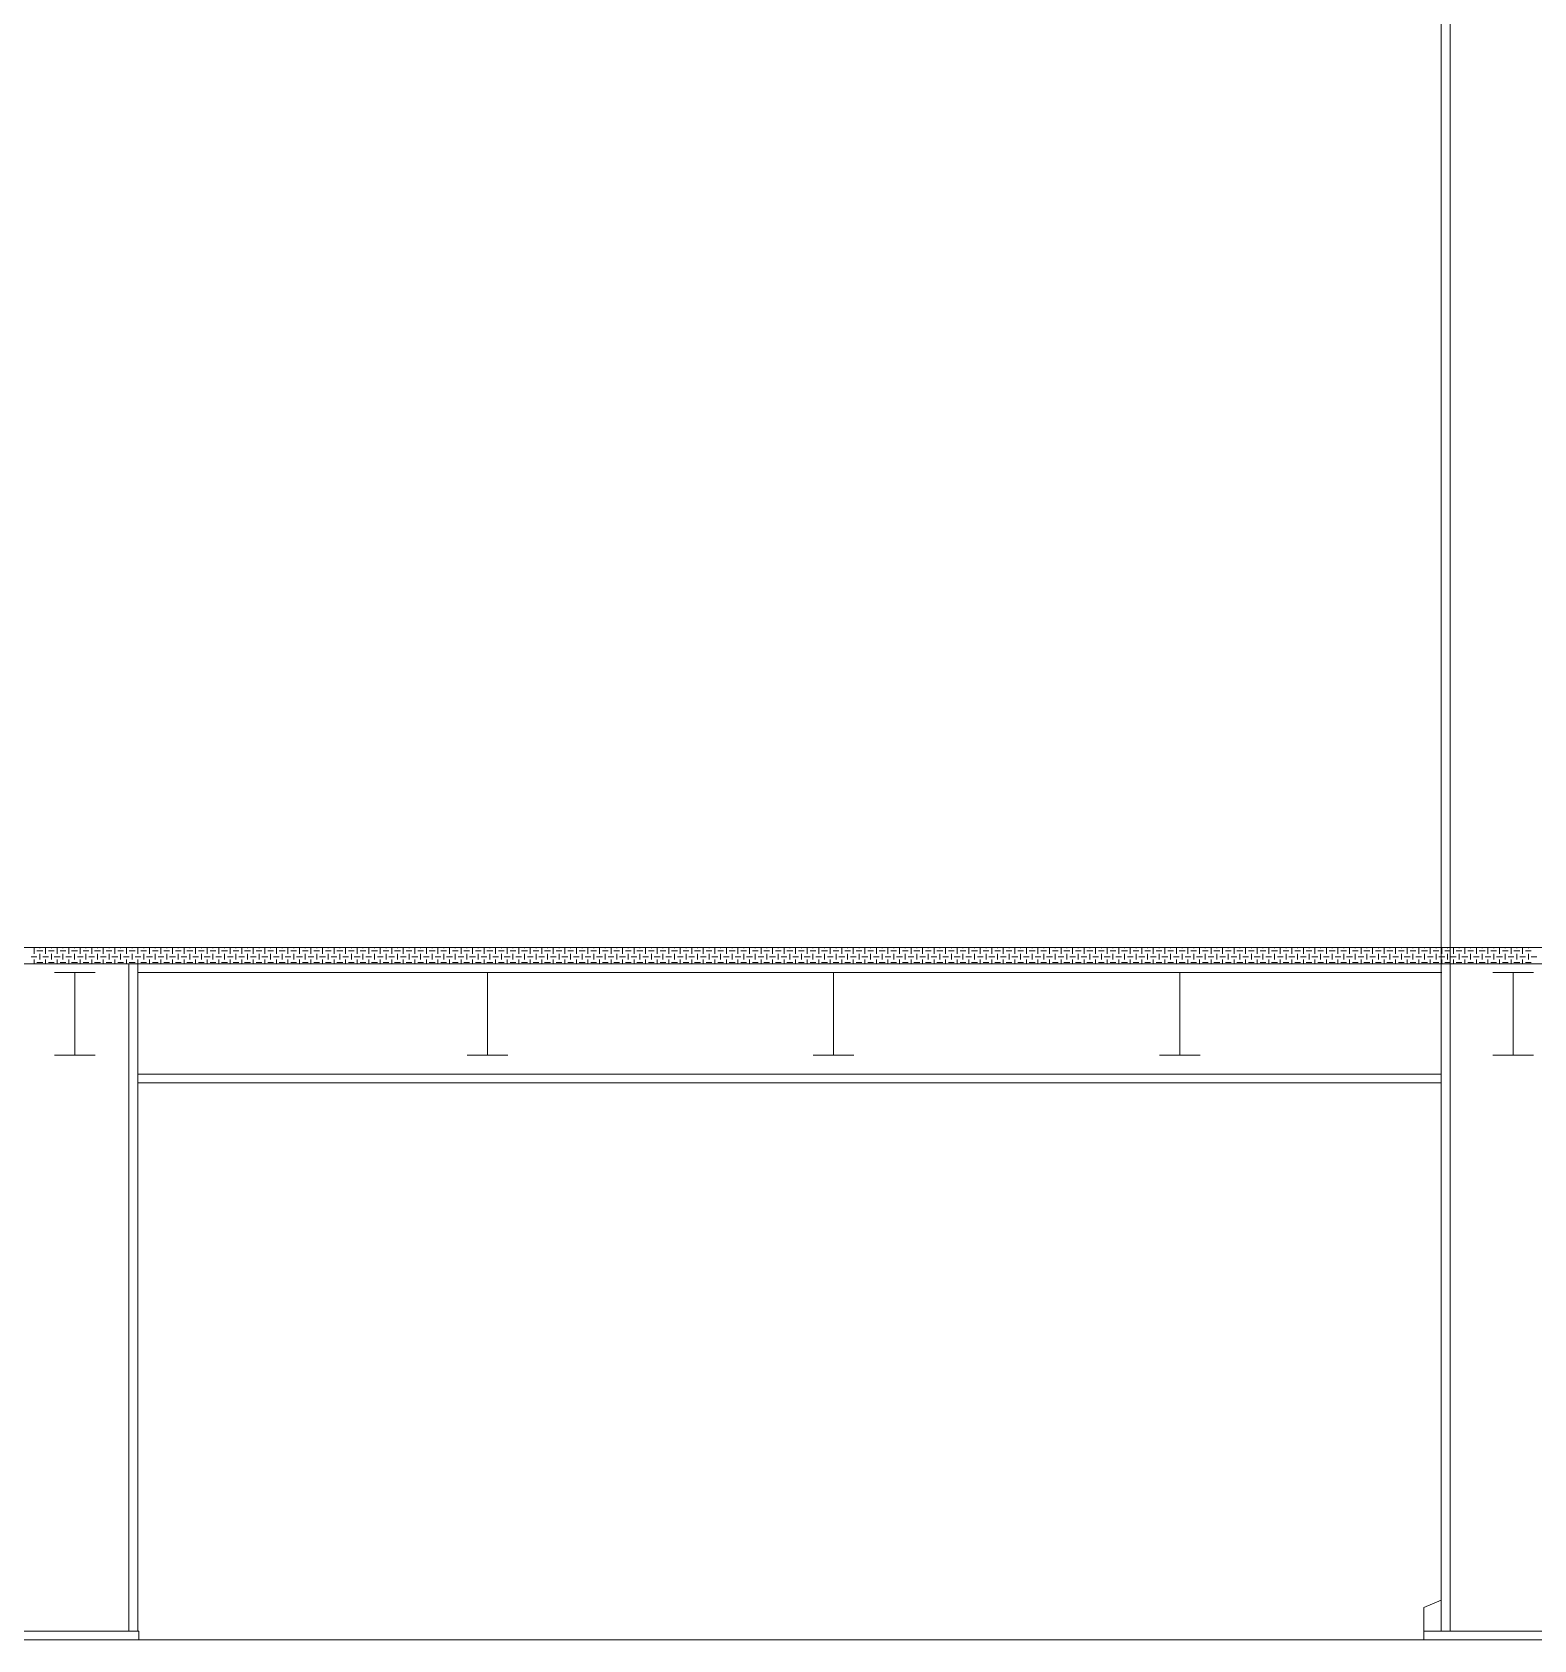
# Model space of a CAD drawing. Header units: millimetres. Extents: x 656141 to 1304589, y -54663 to 110742.
# Drawn here: x 973738 to 980245, y 79349 to 86317 of the extents above; entities that cross this region are included whole.
import ezdxf

# ---------------------------------------------------------------- set-up
doc = ezdxf.new("R2010")
doc.units = ezdxf.units.MM
doc.header["$LTSCALE"] = 0.35
doc.header["$MEASUREMENT"] = 0
doc.linetypes.add('CONTIN', pattern=[0, 0, 0])
doc.layers.get('0').update_dxf_attribs({"linetype": 'CONTIN'})

msp = doc.modelspace()

# ---------------------------------------------------------------- linework, layer by layer
at = {"lineweight": 0}
for p, q in [((979844.2, 79387.3), (979844.3, 89466.2)), ((979882.3, 79387.3), (979882.4, 89466.2)), ((974157.2, 79387.3), (974157.2, 82278.9)), ((974195.3, 79387.3), (974195.3, 82278.9)), ((979846.3, 82240.8), (974195.3, 82240.8)), ((979844.2, 81801), (974195.3, 81801)), ((979844.2, 81762.9), (974195.3, 81762.9)), ((979844.2, 79521.1), (979768, 79488.9)), ((979768, 79387.3), (979768, 79488.9)), ((979768, 79349.2), (979768, 79387.3)), ((979768, 79387.3), (980579.5, 79387.3)), ((979844.2, 79387.3), (980503.3, 79387.3)), ((980579.5, 79349.2), (979768, 79349.2))]:
    msp.add_line(p, q, dxfattribs=at)
at = {"color": 251, "linetype": 'Continuous', "lineweight": 0}
for p, q in [((961120.2, 82349.2), (999227.3, 82349.2)), ((999227.3, 82349.2), (961120.2, 82349.2)), ((973733.8, 82309.8), (973758.8, 82309.8)), ((973746.3, 82322.3), (973746.3, 82347.3)), ((973746.3, 82278.9), (973746.3, 82297.3)), ((973758.8, 82334.8), (973783.8, 82334.8)), ((973758.8, 82284.8), (973783.8, 82284.8)), ((973771.3, 82347.3), (973771.3, 82349.2)), ((973771.3, 82297.3), (973771.3, 82322.3)), ((973783.8, 82309.8), (973808.8, 82309.8)), ((973796.3, 82322.3), (973796.3, 82347.3)), ((973796.3, 82278.9), (973796.3, 82297.3)), ((973808.8, 82334.8), (973833.8, 82334.8)), ((973808.8, 82284.8), (973833.8, 82284.8)), ((973821.3, 82347.3), (973821.3, 82349.2)), ((973821.3, 82297.3), (973821.3, 82322.3)), ((973833.8, 82309.8), (973858.8, 82309.8)), ((973846.3, 82322.3), (973846.3, 82347.3)), ((973846.3, 82278.9), (973846.3, 82297.3)), ((973858.8, 82334.8), (973883.8, 82334.8)), ((973858.8, 82284.8), (973883.8, 82284.8)), ((973871.3, 82347.3), (973871.3, 82349.2)), ((973871.3, 82297.3), (973871.3, 82322.3)), ((973883.8, 82309.8), (973908.8, 82309.8)), ((973896.3, 82322.3), (973896.3, 82347.3)), ((973896.3, 82278.9), (973896.3, 82297.3)), ((973908.8, 82334.8), (973933.8, 82334.8)), ((973908.8, 82284.8), (973933.8, 82284.8)), ((973921.3, 82347.3), (973921.3, 82349.2)), ((973921.3, 82297.3), (973921.3, 82322.3)), ((973933.8, 82309.8), (973958.8, 82309.8)), ((973946.3, 82322.3), (973946.3, 82347.3)), ((973946.3, 82278.9), (973946.3, 82297.3)), ((973958.8, 82334.8), (973983.8, 82334.8)), ((973958.8, 82284.8), (973983.8, 82284.8)), ((973971.3, 82347.3), (973971.3, 82349.2)), ((973971.3, 82297.3), (973971.3, 82322.3)), ((973983.8, 82309.8), (974008.8, 82309.8)), ((973996.3, 82322.3), (973996.3, 82347.3)), ((973996.3, 82278.9), (973996.3, 82297.3)), ((974008.8, 82334.8), (974033.8, 82334.8)), ((974008.8, 82284.8), (974033.8, 82284.8)), ((974021.3, 82347.3), (974021.3, 82349.2)), ((974021.3, 82297.3), (974021.3, 82322.3)), ((974033.8, 82309.8), (974058.8, 82309.8)), ((974046.3, 82322.3), (974046.3, 82347.3)), ((974046.3, 82278.9), (974046.3, 82297.3)), ((974058.8, 82334.8), (974083.8, 82334.8)), ((974058.8, 82284.8), (974083.8, 82284.8)), ((974071.3, 82347.3), (974071.3, 82349.2)), ((974071.3, 82297.3), (974071.3, 82322.3)), ((974083.8, 82309.8), (974108.8, 82309.8)), ((974096.3, 82322.3), (974096.3, 82347.3)), ((974096.3, 82278.9), (974096.3, 82297.3)), ((974108.8, 82334.8), (974133.8, 82334.8)), ((974108.8, 82284.8), (974133.8, 82284.8)), ((974121.3, 82347.3), (974121.3, 82349.2)), ((974121.3, 82297.3), (974121.3, 82322.3)), ((974133.8, 82309.8), (974158.8, 82309.8)), ((974146.3, 82322.3), (974146.3, 82347.3)), ((974146.3, 82278.9), (974146.3, 82297.3)), ((974158.8, 82334.8), (974183.8, 82334.8)), ((974158.8, 82284.8), (974183.8, 82284.8)), ((974171.3, 82347.3), (974171.3, 82349.2)), ((974171.3, 82297.3), (974171.3, 82322.3)), ((974183.8, 82309.8), (974208.8, 82309.8)), ((974196.3, 82322.3), (974196.3, 82347.3)), ((974196.3, 82278.9), (974196.3, 82297.3)), ((974208.8, 82334.8), (974233.8, 82334.8)), ((974208.8, 82284.8), (974233.8, 82284.8)), ((974221.3, 82347.3), (974221.3, 82349.2)), ((974221.3, 82297.3), (974221.3, 82322.3)), ((974233.8, 82309.8), (974258.8, 82309.8)), ((974246.3, 82322.3), (974246.3, 82347.3)), ((974246.3, 82278.9), (974246.3, 82297.3)), ((974258.8, 82334.8), (974283.8, 82334.8)), ((974258.8, 82284.8), (974283.8, 82284.8)), ((974271.3, 82347.3), (974271.3, 82349.2)), ((974271.3, 82297.3), (974271.3, 82322.3)), ((974283.8, 82309.8), (974308.8, 82309.8)), ((974296.3, 82322.3), (974296.3, 82347.3)), ((974296.3, 82278.9), (974296.3, 82297.3)), ((974308.8, 82334.8), (974333.8, 82334.8)), ((974308.8, 82284.8), (974333.8, 82284.8)), ((974321.3, 82347.3), (974321.3, 82349.2)), ((974321.3, 82297.3), (974321.3, 82322.3)), ((974333.8, 82309.8), (974358.8, 82309.8)), ((974346.3, 82322.3), (974346.3, 82347.3)), ((974346.3, 82278.9), (974346.3, 82297.3)), ((974358.8, 82334.8), (974383.8, 82334.8)), ((974358.8, 82284.8), (974383.8, 82284.8)), ((974371.3, 82347.3), (974371.3, 82349.2)), ((974371.3, 82297.3), (974371.3, 82322.3)), ((974383.8, 82309.8), (974408.8, 82309.8)), ((974396.3, 82322.3), (974396.3, 82347.3)), ((974396.3, 82278.9), (974396.3, 82297.3)), ((974408.8, 82334.8), (974433.8, 82334.8)), ((974408.8, 82284.8), (974433.8, 82284.8)), ((974421.3, 82347.3), (974421.3, 82349.2)), ((974421.3, 82297.3), (974421.3, 82322.3)), ((974433.8, 82309.8), (974458.8, 82309.8)), ((974446.3, 82322.3), (974446.3, 82347.3)), ((974446.3, 82278.9), (974446.3, 82297.3)), ((974458.8, 82334.8), (974483.8, 82334.8)), ((974458.8, 82284.8), (974483.8, 82284.8)), ((974471.3, 82347.3), (974471.3, 82349.2)), ((974471.3, 82297.3), (974471.3, 82322.3)), ((974483.8, 82309.8), (974508.8, 82309.8)), ((974496.3, 82322.3), (974496.3, 82347.3)), ((974496.3, 82278.9), (974496.3, 82297.3)), ((974508.8, 82334.8), (974533.8, 82334.8)), ((974508.8, 82284.8), (974533.8, 82284.8)), ((974521.3, 82347.3), (974521.3, 82349.2)), ((974521.3, 82297.3), (974521.3, 82322.3)), ((974533.8, 82309.8), (974558.8, 82309.8)), ((974546.3, 82322.3), (974546.3, 82347.3)), ((974546.3, 82278.9), (974546.3, 82297.3)), ((974558.8, 82334.8), (974583.8, 82334.8)), ((974558.8, 82284.8), (974583.8, 82284.8)), ((974571.3, 82347.3), (974571.3, 82349.2)), ((974571.3, 82297.3), (974571.3, 82322.3)), ((974583.8, 82309.8), (974608.8, 82309.8)), ((974596.3, 82322.3), (974596.3, 82347.3)), ((974596.3, 82278.9), (974596.3, 82297.3)), ((974608.8, 82334.8), (974633.8, 82334.8)), ((974608.8, 82284.8), (974633.8, 82284.8)), ((974621.3, 82347.3), (974621.3, 82349.2)), ((974621.3, 82297.3), (974621.3, 82322.3)), ((974633.8, 82309.8), (974658.8, 82309.8)), ((974646.3, 82322.3), (974646.3, 82347.3)), ((974646.3, 82278.9), (974646.3, 82297.3)), ((974658.8, 82334.8), (974683.8, 82334.8)), ((974658.8, 82284.8), (974683.8, 82284.8)), ((974671.3, 82347.3), (974671.3, 82349.2)), ((974671.3, 82297.3), (974671.3, 82322.3)), ((974683.8, 82309.8), (974708.8, 82309.8)), ((974696.3, 82322.3), (974696.3, 82347.3)), ((974696.3, 82278.9), (974696.3, 82297.3)), ((974708.8, 82334.8), (974733.8, 82334.8)), ((974708.8, 82284.8), (974733.8, 82284.8)), ((974721.3, 82347.3), (974721.3, 82349.2)), ((974721.3, 82297.3), (974721.3, 82322.3)), ((974733.8, 82309.8), (974758.8, 82309.8)), ((974746.3, 82322.3), (974746.3, 82347.3)), ((974746.3, 82278.9), (974746.3, 82297.3)), ((974758.8, 82334.8), (974783.8, 82334.8)), ((974758.8, 82284.8), (974783.8, 82284.8)), ((974771.3, 82347.3), (974771.3, 82349.2)), ((974771.3, 82297.3), (974771.3, 82322.3)), ((974783.8, 82309.8), (974808.8, 82309.8)), ((974796.3, 82322.3), (974796.3, 82347.3)), ((974796.3, 82278.9), (974796.3, 82297.3)), ((974808.8, 82334.8), (974833.8, 82334.8)), ((974808.8, 82284.8), (974833.8, 82284.8)), ((974821.3, 82347.3), (974821.3, 82349.2)), ((974821.3, 82297.3), (974821.3, 82322.3)), ((974833.8, 82309.8), (974858.8, 82309.8)), ((974846.3, 82322.3), (974846.3, 82347.3)), ((974846.3, 82278.9), (974846.3, 82297.3)), ((974858.8, 82334.8), (974883.8, 82334.8)), ((974858.8, 82284.8), (974883.8, 82284.8)), ((974871.3, 82347.3), (974871.3, 82349.2)), ((974871.3, 82297.3), (974871.3, 82322.3)), ((974883.8, 82309.8), (974908.8, 82309.8)), ((974896.3, 82322.3), (974896.3, 82347.3)), ((974896.3, 82278.9), (974896.3, 82297.3)), ((974908.8, 82334.8), (974933.8, 82334.8)), ((974908.8, 82284.8), (974933.8, 82284.8)), ((974921.3, 82347.3), (974921.3, 82349.2)), ((974921.3, 82297.3), (974921.3, 82322.3)), ((974933.8, 82309.8), (974958.8, 82309.8)), ((974946.3, 82322.3), (974946.3, 82347.3)), ((974946.3, 82278.9), (974946.3, 82297.3)), ((974958.8, 82334.8), (974983.8, 82334.8)), ((974958.8, 82284.8), (974983.8, 82284.8)), ((974971.3, 82347.3), (974971.3, 82349.2)), ((974971.3, 82297.3), (974971.3, 82322.3)), ((974983.8, 82309.8), (975008.8, 82309.8)), ((974996.3, 82322.3), (974996.3, 82347.3)), ((974996.3, 82278.9), (974996.3, 82297.3)), ((975008.8, 82334.8), (975033.8, 82334.8)), ((975008.8, 82284.8), (975033.8, 82284.8)), ((975021.3, 82347.3), (975021.3, 82349.2)), ((975021.3, 82297.3), (975021.3, 82322.3)), ((975033.8, 82309.8), (975058.8, 82309.8)), ((975046.3, 82322.3), (975046.3, 82347.3)), ((975046.3, 82278.9), (975046.3, 82297.3)), ((975058.8, 82334.8), (975083.8, 82334.8)), ((975058.8, 82284.8), (975083.8, 82284.8)), ((975071.3, 82347.3), (975071.3, 82349.2)), ((975071.3, 82297.3), (975071.3, 82322.3)), ((975083.8, 82309.8), (975108.8, 82309.8)), ((975096.3, 82322.3), (975096.3, 82347.3)), ((975096.3, 82278.9), (975096.3, 82297.3)), ((975108.8, 82334.8), (975133.8, 82334.8)), ((975108.8, 82284.8), (975133.8, 82284.8)), ((975121.3, 82347.3), (975121.3, 82349.2)), ((975121.3, 82297.3), (975121.3, 82322.3)), ((975133.8, 82309.8), (975158.8, 82309.8)), ((975146.3, 82322.3), (975146.3, 82347.3)), ((975146.3, 82278.9), (975146.3, 82297.3)), ((975158.8, 82334.8), (975183.8, 82334.8)), ((975158.8, 82284.8), (975183.8, 82284.8)), ((975171.3, 82347.3), (975171.3, 82349.2)), ((975171.3, 82297.3), (975171.3, 82322.3)), ((975183.8, 82309.8), (975208.8, 82309.8)), ((975196.3, 82322.3), (975196.3, 82347.3)), ((975196.3, 82278.9), (975196.3, 82297.3)), ((975208.8, 82334.8), (975233.8, 82334.8)), ((975208.8, 82284.8), (975233.8, 82284.8)), ((975221.3, 82347.3), (975221.3, 82349.2)), ((975221.3, 82297.3), (975221.3, 82322.3)), ((975233.8, 82309.8), (975258.8, 82309.8)), ((975246.3, 82322.3), (975246.3, 82347.3)), ((975246.3, 82278.9), (975246.3, 82297.3)), ((975258.8, 82334.8), (975283.8, 82334.8)), ((975258.8, 82284.8), (975283.8, 82284.8)), ((975271.3, 82347.3), (975271.3, 82349.2)), ((975271.3, 82297.3), (975271.3, 82322.3)), ((975283.8, 82309.8), (975308.8, 82309.8)), ((975296.3, 82322.3), (975296.3, 82347.3)), ((975296.3, 82278.9), (975296.3, 82297.3)), ((975308.8, 82334.8), (975333.8, 82334.8)), ((975308.8, 82284.8), (975333.8, 82284.8)), ((975321.3, 82347.3), (975321.3, 82349.2)), ((975321.3, 82297.3), (975321.3, 82322.3)), ((975333.8, 82309.8), (975358.8, 82309.8)), ((975346.3, 82322.3), (975346.3, 82347.3)), ((975346.3, 82278.9), (975346.3, 82297.3)), ((975358.8, 82334.8), (975383.8, 82334.8)), ((975358.8, 82284.8), (975383.8, 82284.8)), ((975371.3, 82347.3), (975371.3, 82349.2)), ((975371.3, 82297.3), (975371.3, 82322.3)), ((975383.8, 82309.8), (975408.8, 82309.8)), ((975396.3, 82322.3), (975396.3, 82347.3)), ((975396.3, 82278.9), (975396.3, 82297.3)), ((975408.8, 82334.8), (975433.8, 82334.8)), ((975408.8, 82284.8), (975433.8, 82284.8)), ((975421.3, 82347.3), (975421.3, 82349.2)), ((975421.3, 82297.3), (975421.3, 82322.3)), ((975433.8, 82309.8), (975458.8, 82309.8)), ((975446.3, 82322.3), (975446.3, 82347.3)), ((975446.3, 82278.9), (975446.3, 82297.3)), ((975458.8, 82334.8), (975483.8, 82334.8)), ((975458.8, 82284.8), (975483.8, 82284.8)), ((975471.3, 82347.3), (975471.3, 82349.2)), ((975471.3, 82297.3), (975471.3, 82322.3)), ((975483.8, 82309.8), (975508.8, 82309.8)), ((975496.3, 82322.3), (975496.3, 82347.3)), ((975496.3, 82278.9), (975496.3, 82297.3)), ((975508.8, 82334.8), (975533.8, 82334.8)), ((975508.8, 82284.8), (975533.8, 82284.8)), ((975521.3, 82347.3), (975521.3, 82349.2)), ((975521.3, 82297.3), (975521.3, 82322.3)), ((975533.8, 82309.8), (975558.8, 82309.8)), ((975546.3, 82322.3), (975546.3, 82347.3)), ((975546.3, 82278.9), (975546.3, 82297.3)), ((975558.8, 82334.8), (975583.8, 82334.8)), ((975558.8, 82284.8), (975583.8, 82284.8)), ((975571.3, 82347.3), (975571.3, 82349.2)), ((975571.3, 82297.3), (975571.3, 82322.3)), ((975583.8, 82309.8), (975608.8, 82309.8)), ((975596.3, 82322.3), (975596.3, 82347.3)), ((975596.3, 82278.9), (975596.3, 82297.3)), ((975608.8, 82334.8), (975633.8, 82334.8)), ((975608.8, 82284.8), (975633.8, 82284.8)), ((975621.3, 82347.3), (975621.3, 82349.2)), ((975621.3, 82297.3), (975621.3, 82322.3)), ((975633.8, 82309.8), (975658.8, 82309.8)), ((975646.3, 82322.3), (975646.3, 82347.3)), ((975646.3, 82278.9), (975646.3, 82297.3)), ((975658.8, 82334.8), (975683.8, 82334.8)), ((975658.8, 82284.8), (975683.8, 82284.8)), ((975671.3, 82347.3), (975671.3, 82349.2)), ((975671.3, 82297.3), (975671.3, 82322.3)), ((975683.8, 82309.8), (975708.8, 82309.8)), ((975696.3, 82322.3), (975696.3, 82347.3)), ((975696.3, 82278.9), (975696.3, 82297.3)), ((975708.8, 82334.8), (975733.8, 82334.8)), ((975708.8, 82284.8), (975733.8, 82284.8)), ((975721.3, 82347.3), (975721.3, 82349.2)), ((975721.3, 82297.3), (975721.3, 82322.3)), ((975733.8, 82309.8), (975758.8, 82309.8)), ((975746.3, 82322.3), (975746.3, 82347.3)), ((975746.3, 82278.9), (975746.3, 82297.3)), ((975758.8, 82334.8), (975783.8, 82334.8)), ((975758.8, 82284.8), (975783.8, 82284.8)), ((975771.3, 82347.3), (975771.3, 82349.2)), ((975771.3, 82297.3), (975771.3, 82322.3)), ((975783.8, 82309.8), (975808.8, 82309.8)), ((975796.3, 82322.3), (975796.3, 82347.3)), ((975796.3, 82278.9), (975796.3, 82297.3)), ((975808.8, 82334.8), (975833.8, 82334.8)), ((975808.8, 82284.8), (975833.8, 82284.8)), ((975821.3, 82347.3), (975821.3, 82349.2)), ((975821.3, 82297.3), (975821.3, 82322.3)), ((975833.8, 82309.8), (975858.8, 82309.8)), ((975846.3, 82322.3), (975846.3, 82347.3)), ((975846.3, 82278.9), (975846.3, 82297.3)), ((975858.8, 82334.8), (975883.8, 82334.8)), ((975858.8, 82284.8), (975883.8, 82284.8)), ((975871.3, 82347.3), (975871.3, 82349.2)), ((975871.3, 82297.3), (975871.3, 82322.3)), ((975883.8, 82309.8), (975908.8, 82309.8)), ((975896.3, 82322.3), (975896.3, 82347.3)), ((975896.3, 82278.9), (975896.3, 82297.3)), ((975908.8, 82334.8), (975933.8, 82334.8)), ((975908.8, 82284.8), (975933.8, 82284.8)), ((975921.3, 82347.3), (975921.3, 82349.2)), ((975921.3, 82297.3), (975921.3, 82322.3)), ((975933.8, 82309.8), (975958.8, 82309.8)), ((975946.3, 82322.3), (975946.3, 82347.3)), ((975946.3, 82278.9), (975946.3, 82297.3)), ((975958.8, 82334.8), (975983.8, 82334.8)), ((975958.8, 82284.8), (975983.8, 82284.8)), ((975971.3, 82347.3), (975971.3, 82349.2)), ((975971.3, 82297.3), (975971.3, 82322.3)), ((975983.8, 82309.8), (976008.8, 82309.8)), ((975996.3, 82322.3), (975996.3, 82347.3)), ((975996.3, 82278.9), (975996.3, 82297.3)), ((976008.8, 82334.8), (976033.8, 82334.8)), ((976008.8, 82284.8), (976033.8, 82284.8)), ((976021.3, 82347.3), (976021.3, 82349.2)), ((976021.3, 82297.3), (976021.3, 82322.3)), ((976033.8, 82309.8), (976058.8, 82309.8)), ((976046.3, 82322.3), (976046.3, 82347.3)), ((976046.3, 82278.9), (976046.3, 82297.3)), ((976058.8, 82334.8), (976083.8, 82334.8)), ((976058.8, 82284.8), (976083.8, 82284.8)), ((976071.3, 82347.3), (976071.3, 82349.2)), ((976071.3, 82297.3), (976071.3, 82322.3)), ((976083.8, 82309.8), (976108.8, 82309.8)), ((976096.3, 82322.3), (976096.3, 82347.3)), ((976096.3, 82278.9), (976096.3, 82297.3)), ((976108.8, 82334.8), (976133.8, 82334.8)), ((976108.8, 82284.8), (976133.8, 82284.8)), ((976121.3, 82347.3), (976121.3, 82349.2)), ((976121.3, 82297.3), (976121.3, 82322.3)), ((976133.8, 82309.8), (976158.8, 82309.8)), ((976146.3, 82322.3), (976146.3, 82347.3)), ((976146.3, 82278.9), (976146.3, 82297.3)), ((976158.8, 82334.8), (976183.8, 82334.8)), ((976158.8, 82284.8), (976183.8, 82284.8)), ((976171.3, 82347.3), (976171.3, 82349.2)), ((976171.3, 82297.3), (976171.3, 82322.3)), ((976183.8, 82309.8), (976208.8, 82309.8)), ((976196.3, 82322.3), (976196.3, 82347.3)), ((976196.3, 82278.9), (976196.3, 82297.3)), ((976208.8, 82334.8), (976233.8, 82334.8)), ((976208.8, 82284.8), (976233.8, 82284.8)), ((976221.3, 82347.3), (976221.3, 82349.2)), ((976221.3, 82297.3), (976221.3, 82322.3)), ((976233.8, 82309.8), (976258.8, 82309.8)), ((976246.3, 82322.3), (976246.3, 82347.3)), ((976246.3, 82278.9), (976246.3, 82297.3)), ((976258.8, 82334.8), (976283.8, 82334.8)), ((976258.8, 82284.8), (976283.8, 82284.8)), ((976271.3, 82347.3), (976271.3, 82349.2)), ((976271.3, 82297.3), (976271.3, 82322.3)), ((976283.8, 82309.8), (976308.8, 82309.8)), ((976296.3, 82322.3), (976296.3, 82347.3)), ((976296.3, 82278.9), (976296.3, 82297.3)), ((976308.8, 82334.8), (976333.8, 82334.8)), ((976308.8, 82284.8), (976333.8, 82284.8)), ((976321.3, 82347.3), (976321.3, 82349.2)), ((976321.3, 82297.3), (976321.3, 82322.3)), ((976333.8, 82309.8), (976358.8, 82309.8)), ((976346.3, 82322.3), (976346.3, 82347.3)), ((976346.3, 82278.9), (976346.3, 82297.3)), ((976358.8, 82334.8), (976383.8, 82334.8)), ((976358.8, 82284.8), (976383.8, 82284.8)), ((976371.3, 82347.3), (976371.3, 82349.2)), ((976371.3, 82297.3), (976371.3, 82322.3)), ((976383.8, 82309.8), (976408.8, 82309.8)), ((976396.3, 82322.3), (976396.3, 82347.3)), ((976396.3, 82278.9), (976396.3, 82297.3)), ((976408.8, 82334.8), (976433.8, 82334.8)), ((976408.8, 82284.8), (976433.8, 82284.8)), ((976421.3, 82347.3), (976421.3, 82349.2)), ((976421.3, 82297.3), (976421.3, 82322.3)), ((976433.8, 82309.8), (976458.8, 82309.8)), ((976446.3, 82322.3), (976446.3, 82347.3)), ((976446.3, 82278.9), (976446.3, 82297.3)), ((976458.8, 82334.8), (976483.8, 82334.8)), ((976458.8, 82284.8), (976483.8, 82284.8)), ((976471.3, 82347.3), (976471.3, 82349.2)), ((976471.3, 82297.3), (976471.3, 82322.3)), ((976483.8, 82309.8), (976508.8, 82309.8)), ((976496.3, 82322.3), (976496.3, 82347.3)), ((976496.3, 82278.9), (976496.3, 82297.3)), ((976508.8, 82334.8), (976533.8, 82334.8)), ((976508.8, 82284.8), (976533.8, 82284.8)), ((976521.3, 82347.3), (976521.3, 82349.2)), ((976521.3, 82297.3), (976521.3, 82322.3)), ((976533.8, 82309.8), (976558.8, 82309.8)), ((976546.3, 82322.3), (976546.3, 82347.3)), ((976546.3, 82278.9), (976546.3, 82297.3)), ((976558.8, 82334.8), (976583.8, 82334.8)), ((976558.8, 82284.8), (976583.8, 82284.8)), ((976571.3, 82347.3), (976571.3, 82349.2)), ((976571.3, 82297.3), (976571.3, 82322.3)), ((976583.8, 82309.8), (976608.8, 82309.8)), ((976596.3, 82322.3), (976596.3, 82347.3)), ((976596.3, 82278.9), (976596.3, 82297.3)), ((976608.8, 82334.8), (976633.8, 82334.8)), ((976608.8, 82284.8), (976633.8, 82284.8)), ((976621.3, 82347.3), (976621.3, 82349.2)), ((976621.3, 82297.3), (976621.3, 82322.3)), ((976633.8, 82309.8), (976658.8, 82309.8)), ((976646.3, 82322.3), (976646.3, 82347.3)), ((976646.3, 82278.9), (976646.3, 82297.3)), ((976658.8, 82334.8), (976683.8, 82334.8)), ((976658.8, 82284.8), (976683.8, 82284.8)), ((976671.3, 82347.3), (976671.3, 82349.2)), ((976671.3, 82297.3), (976671.3, 82322.3)), ((976683.8, 82309.8), (976708.8, 82309.8)), ((976696.3, 82322.3), (976696.3, 82347.3)), ((976696.3, 82278.9), (976696.3, 82297.3)), ((976708.8, 82334.8), (976733.8, 82334.8)), ((976708.8, 82284.8), (976733.8, 82284.8)), ((976721.3, 82347.3), (976721.3, 82349.2)), ((976721.3, 82297.3), (976721.3, 82322.3)), ((976733.8, 82309.8), (976758.8, 82309.8)), ((976746.3, 82322.3), (976746.3, 82347.3)), ((976746.3, 82278.9), (976746.3, 82297.3)), ((976758.8, 82334.8), (976783.8, 82334.8)), ((976758.8, 82284.8), (976783.8, 82284.8)), ((976771.3, 82347.3), (976771.3, 82349.2)), ((976771.3, 82297.3), (976771.3, 82322.3)), ((976783.8, 82309.8), (976808.8, 82309.8)), ((976796.3, 82322.3), (976796.3, 82347.3)), ((976796.3, 82278.9), (976796.3, 82297.3)), ((976808.8, 82334.8), (976833.8, 82334.8)), ((976808.8, 82284.8), (976833.8, 82284.8)), ((976821.3, 82347.3), (976821.3, 82349.2)), ((976821.3, 82297.3), (976821.3, 82322.3)), ((976833.8, 82309.8), (976858.8, 82309.8)), ((976846.3, 82322.3), (976846.3, 82347.3)), ((976846.3, 82278.9), (976846.3, 82297.3)), ((976858.8, 82334.8), (976883.8, 82334.8)), ((976858.8, 82284.8), (976883.8, 82284.8)), ((976871.3, 82347.3), (976871.3, 82349.2)), ((976871.3, 82297.3), (976871.3, 82322.3)), ((976883.8, 82309.8), (976908.8, 82309.8)), ((976896.3, 82322.3), (976896.3, 82347.3)), ((976896.3, 82278.9), (976896.3, 82297.3)), ((976908.8, 82334.8), (976933.8, 82334.8)), ((976908.8, 82284.8), (976933.8, 82284.8)), ((976921.3, 82347.3), (976921.3, 82349.2)), ((976921.3, 82297.3), (976921.3, 82322.3)), ((976933.8, 82309.8), (976958.8, 82309.8)), ((976946.3, 82322.3), (976946.3, 82347.3)), ((976946.3, 82278.9), (976946.3, 82297.3)), ((976958.8, 82334.8), (976983.8, 82334.8)), ((976958.8, 82284.8), (976983.8, 82284.8)), ((976971.3, 82347.3), (976971.3, 82349.2)), ((976971.3, 82297.3), (976971.3, 82322.3)), ((976983.8, 82309.8), (977008.8, 82309.8)), ((976996.3, 82322.3), (976996.3, 82347.3)), ((976996.3, 82278.9), (976996.3, 82297.3)), ((977008.8, 82334.8), (977033.8, 82334.8)), ((977008.8, 82284.8), (977033.8, 82284.8)), ((977021.3, 82347.3), (977021.3, 82349.2)), ((977021.3, 82297.3), (977021.3, 82322.3)), ((977033.8, 82309.8), (977058.8, 82309.8)), ((977046.3, 82322.3), (977046.3, 82347.3)), ((977046.3, 82278.9), (977046.3, 82297.3)), ((977058.8, 82334.8), (977083.8, 82334.8)), ((977058.8, 82284.8), (977083.8, 82284.8)), ((977071.3, 82347.3), (977071.3, 82349.2)), ((977071.3, 82297.3), (977071.3, 82322.3)), ((977083.8, 82309.8), (977108.8, 82309.8)), ((977096.3, 82322.3), (977096.3, 82347.3)), ((977096.3, 82278.9), (977096.3, 82297.3)), ((977108.8, 82334.8), (977133.8, 82334.8)), ((977108.8, 82284.8), (977133.8, 82284.8)), ((977121.3, 82347.3), (977121.3, 82349.2)), ((977121.3, 82297.3), (977121.3, 82322.3)), ((977133.8, 82309.8), (977158.8, 82309.8)), ((977146.3, 82322.3), (977146.3, 82347.3)), ((977146.3, 82278.9), (977146.3, 82297.3)), ((977158.8, 82334.8), (977183.8, 82334.8)), ((977158.8, 82284.8), (977183.8, 82284.8)), ((977171.3, 82347.3), (977171.3, 82349.2)), ((977171.3, 82297.3), (977171.3, 82322.3)), ((977183.8, 82309.8), (977208.8, 82309.8)), ((977196.3, 82322.3), (977196.3, 82347.3)), ((977196.3, 82278.9), (977196.3, 82297.3)), ((977208.8, 82334.8), (977233.8, 82334.8)), ((977208.8, 82284.8), (977233.8, 82284.8)), ((977221.3, 82347.3), (977221.3, 82349.2)), ((977221.3, 82297.3), (977221.3, 82322.3)), ((977233.8, 82309.8), (977258.8, 82309.8)), ((977246.3, 82322.3), (977246.3, 82347.3)), ((977246.3, 82278.9), (977246.3, 82297.3)), ((977258.8, 82334.8), (977283.8, 82334.8)), ((977258.8, 82284.8), (977283.8, 82284.8)), ((977271.3, 82347.3), (977271.3, 82349.2)), ((977271.3, 82297.3), (977271.3, 82322.3)), ((977283.8, 82309.8), (977308.8, 82309.8)), ((977296.3, 82322.3), (977296.3, 82347.3)), ((977296.3, 82278.9), (977296.3, 82297.3)), ((977308.8, 82334.8), (977333.8, 82334.8)), ((977308.8, 82284.8), (977333.8, 82284.8)), ((977321.3, 82347.3), (977321.3, 82349.2)), ((977321.3, 82297.3), (977321.3, 82322.3)), ((977333.8, 82309.8), (977358.8, 82309.8)), ((977346.3, 82322.3), (977346.3, 82347.3)), ((977346.3, 82278.9), (977346.3, 82297.3)), ((977358.8, 82334.8), (977383.8, 82334.8)), ((977358.8, 82284.8), (977383.8, 82284.8)), ((977371.3, 82347.3), (977371.3, 82349.2)), ((977371.3, 82297.3), (977371.3, 82322.3)), ((977383.8, 82309.8), (977408.8, 82309.8)), ((977396.3, 82322.3), (977396.3, 82347.3)), ((977396.3, 82278.9), (977396.3, 82297.3)), ((977408.8, 82334.8), (977433.8, 82334.8)), ((977408.8, 82284.8), (977433.8, 82284.8)), ((977421.3, 82347.3), (977421.3, 82349.2)), ((977421.3, 82297.3), (977421.3, 82322.3)), ((977433.8, 82309.8), (977458.8, 82309.8)), ((977446.3, 82322.3), (977446.3, 82347.3)), ((977446.3, 82278.9), (977446.3, 82297.3)), ((977458.8, 82334.8), (977483.8, 82334.8)), ((977458.8, 82284.8), (977483.8, 82284.8)), ((977471.3, 82347.3), (977471.3, 82349.2)), ((977471.3, 82297.3), (977471.3, 82322.3)), ((977483.8, 82309.8), (977508.8, 82309.8)), ((977496.3, 82322.3), (977496.3, 82347.3)), ((977496.3, 82278.9), (977496.3, 82297.3)), ((977508.8, 82334.8), (977533.8, 82334.8)), ((977508.8, 82284.8), (977533.8, 82284.8)), ((977521.3, 82347.3), (977521.3, 82349.2)), ((977521.3, 82297.3), (977521.3, 82322.3)), ((977533.8, 82309.8), (977558.8, 82309.8)), ((977546.3, 82322.3), (977546.3, 82347.3)), ((977546.3, 82278.9), (977546.3, 82297.3)), ((977558.8, 82334.8), (977583.8, 82334.8)), ((977558.8, 82284.8), (977583.8, 82284.8)), ((977571.3, 82347.3), (977571.3, 82349.2)), ((977571.3, 82297.3), (977571.3, 82322.3)), ((977583.8, 82309.8), (977608.8, 82309.8)), ((977596.3, 82322.3), (977596.3, 82347.3)), ((977596.3, 82278.9), (977596.3, 82297.3)), ((977608.8, 82334.8), (977633.8, 82334.8)), ((977608.8, 82284.8), (977633.8, 82284.8)), ((977621.3, 82347.3), (977621.3, 82349.2)), ((977621.3, 82297.3), (977621.3, 82322.3)), ((977633.8, 82309.8), (977658.8, 82309.8)), ((977646.3, 82322.3), (977646.3, 82347.3)), ((977646.3, 82278.9), (977646.3, 82297.3)), ((977658.8, 82334.8), (977683.8, 82334.8)), ((977658.8, 82284.8), (977683.8, 82284.8)), ((977671.3, 82347.3), (977671.3, 82349.2)), ((977671.3, 82297.3), (977671.3, 82322.3)), ((977683.8, 82309.8), (977708.8, 82309.8)), ((977696.3, 82322.3), (977696.3, 82347.3)), ((977696.3, 82278.9), (977696.3, 82297.3)), ((977708.8, 82334.8), (977733.8, 82334.8)), ((977708.8, 82284.8), (977733.8, 82284.8)), ((977721.3, 82347.3), (977721.3, 82349.2)), ((977721.3, 82297.3), (977721.3, 82322.3)), ((977733.8, 82309.8), (977758.8, 82309.8)), ((977746.3, 82322.3), (977746.3, 82347.3)), ((977746.3, 82278.9), (977746.3, 82297.3)), ((977758.8, 82334.8), (977783.8, 82334.8)), ((977758.8, 82284.8), (977783.8, 82284.8)), ((977771.3, 82347.3), (977771.3, 82349.2)), ((977771.3, 82297.3), (977771.3, 82322.3)), ((977783.8, 82309.8), (977808.8, 82309.8)), ((977796.3, 82322.3), (977796.3, 82347.3)), ((977796.3, 82278.9), (977796.3, 82297.3)), ((977808.8, 82334.8), (977833.8, 82334.8)), ((977808.8, 82284.8), (977833.8, 82284.8)), ((977821.3, 82347.3), (977821.3, 82349.2)), ((977821.3, 82297.3), (977821.3, 82322.3)), ((977833.8, 82309.8), (977858.8, 82309.8)), ((977846.3, 82322.3), (977846.3, 82347.3)), ((977846.3, 82278.9), (977846.3, 82297.3)), ((977858.8, 82334.8), (977883.8, 82334.8)), ((977858.8, 82284.8), (977883.8, 82284.8)), ((977871.3, 82347.3), (977871.3, 82349.2)), ((977871.3, 82297.3), (977871.3, 82322.3)), ((977883.8, 82309.8), (977908.8, 82309.8)), ((977896.3, 82322.3), (977896.3, 82347.3)), ((977896.3, 82278.9), (977896.3, 82297.3)), ((977908.8, 82334.8), (977933.8, 82334.8)), ((977908.8, 82284.8), (977933.8, 82284.8)), ((977921.3, 82347.3), (977921.3, 82349.2)), ((977921.3, 82297.3), (977921.3, 82322.3)), ((977933.8, 82309.8), (977958.8, 82309.8)), ((977946.3, 82322.3), (977946.3, 82347.3)), ((977946.3, 82278.9), (977946.3, 82297.3)), ((977958.8, 82334.8), (977983.8, 82334.8)), ((977958.8, 82284.8), (977983.8, 82284.8)), ((977971.3, 82347.3), (977971.3, 82349.2)), ((977971.3, 82297.3), (977971.3, 82322.3)), ((977983.8, 82309.8), (978008.8, 82309.8)), ((977996.3, 82322.3), (977996.3, 82347.3)), ((977996.3, 82278.9), (977996.3, 82297.3)), ((978008.8, 82334.8), (978033.8, 82334.8)), ((978008.8, 82284.8), (978033.8, 82284.8)), ((978021.3, 82347.3), (978021.3, 82349.2)), ((978021.3, 82297.3), (978021.3, 82322.3)), ((978033.8, 82309.8), (978058.8, 82309.8)), ((978046.3, 82322.3), (978046.3, 82347.3)), ((978046.3, 82278.9), (978046.3, 82297.3)), ((978058.8, 82334.8), (978083.8, 82334.8)), ((978058.8, 82284.8), (978083.8, 82284.8)), ((978071.3, 82347.3), (978071.3, 82349.2)), ((978071.3, 82297.3), (978071.3, 82322.3)), ((978083.8, 82309.8), (978108.8, 82309.8)), ((978096.3, 82322.3), (978096.3, 82347.3)), ((978096.3, 82278.9), (978096.3, 82297.3)), ((978108.8, 82334.8), (978133.8, 82334.8)), ((978108.8, 82284.8), (978133.8, 82284.8)), ((978121.3, 82347.3), (978121.3, 82349.2)), ((978121.3, 82297.3), (978121.3, 82322.3)), ((978133.8, 82309.8), (978158.8, 82309.8)), ((978146.3, 82322.3), (978146.3, 82347.3)), ((978146.3, 82278.9), (978146.3, 82297.3)), ((978158.8, 82334.8), (978183.8, 82334.8)), ((978158.8, 82284.8), (978183.8, 82284.8)), ((978171.3, 82347.3), (978171.3, 82349.2)), ((978171.3, 82297.3), (978171.3, 82322.3)), ((978183.8, 82309.8), (978208.8, 82309.8)), ((978196.3, 82322.3), (978196.3, 82347.3)), ((978196.3, 82278.9), (978196.3, 82297.3)), ((978208.8, 82334.8), (978233.8, 82334.8)), ((978208.8, 82284.8), (978233.8, 82284.8)), ((978221.3, 82347.3), (978221.3, 82349.2)), ((978221.3, 82297.3), (978221.3, 82322.3)), ((978233.8, 82309.8), (978258.8, 82309.8)), ((978246.3, 82322.3), (978246.3, 82347.3)), ((978246.3, 82278.9), (978246.3, 82297.3)), ((978258.8, 82334.8), (978283.8, 82334.8)), ((978258.8, 82284.8), (978283.8, 82284.8)), ((978271.3, 82347.3), (978271.3, 82349.2)), ((978271.3, 82297.3), (978271.3, 82322.3)), ((978283.8, 82309.8), (978308.8, 82309.8)), ((978296.3, 82322.3), (978296.3, 82347.3)), ((978296.3, 82278.9), (978296.3, 82297.3)), ((978308.8, 82334.8), (978333.8, 82334.8)), ((978308.8, 82284.8), (978333.8, 82284.8)), ((978321.3, 82347.3), (978321.3, 82349.2)), ((978321.3, 82297.3), (978321.3, 82322.3)), ((978333.8, 82309.8), (978358.8, 82309.8)), ((978346.3, 82322.3), (978346.3, 82347.3)), ((978346.3, 82278.9), (978346.3, 82297.3)), ((978358.8, 82334.8), (978383.8, 82334.8)), ((978358.8, 82284.8), (978383.8, 82284.8)), ((978371.3, 82347.3), (978371.3, 82349.2)), ((978371.3, 82297.3), (978371.3, 82322.3)), ((978383.8, 82309.8), (978408.8, 82309.8)), ((978396.3, 82322.3), (978396.3, 82347.3)), ((978396.3, 82278.9), (978396.3, 82297.3)), ((978408.8, 82334.8), (978433.8, 82334.8)), ((978408.8, 82284.8), (978433.8, 82284.8)), ((978421.3, 82347.3), (978421.3, 82349.2)), ((978421.3, 82297.3), (978421.3, 82322.3)), ((978433.8, 82309.8), (978458.8, 82309.8)), ((978446.3, 82322.3), (978446.3, 82347.3)), ((978446.3, 82278.9), (978446.3, 82297.3)), ((978458.8, 82334.8), (978483.8, 82334.8)), ((978458.8, 82284.8), (978483.8, 82284.8)), ((978471.3, 82347.3), (978471.3, 82349.2)), ((978471.3, 82297.3), (978471.3, 82322.3)), ((978483.8, 82309.8), (978508.8, 82309.8)), ((978496.3, 82322.3), (978496.3, 82347.3)), ((978496.3, 82278.9), (978496.3, 82297.3)), ((978508.8, 82334.8), (978533.8, 82334.8)), ((978508.8, 82284.8), (978533.8, 82284.8)), ((978521.3, 82347.3), (978521.3, 82349.2)), ((978521.3, 82297.3), (978521.3, 82322.3)), ((978533.8, 82309.8), (978558.8, 82309.8)), ((978546.3, 82322.3), (978546.3, 82347.3)), ((978546.3, 82278.9), (978546.3, 82297.3)), ((978558.8, 82334.8), (978583.8, 82334.8)), ((978558.8, 82284.8), (978583.8, 82284.8)), ((978571.3, 82347.3), (978571.3, 82349.2)), ((978571.3, 82297.3), (978571.3, 82322.3)), ((978583.8, 82309.8), (978608.8, 82309.8)), ((978596.3, 82322.3), (978596.3, 82347.3)), ((978596.3, 82278.9), (978596.3, 82297.3)), ((978608.8, 82334.8), (978633.8, 82334.8)), ((978608.8, 82284.8), (978633.8, 82284.8)), ((978621.3, 82347.3), (978621.3, 82349.2)), ((978621.3, 82297.3), (978621.3, 82322.3)), ((978633.8, 82309.8), (978658.8, 82309.8)), ((978646.3, 82322.3), (978646.3, 82347.3)), ((978646.3, 82278.9), (978646.3, 82297.3)), ((978658.8, 82334.8), (978683.8, 82334.8)), ((978658.8, 82284.8), (978683.8, 82284.8)), ((978671.3, 82347.3), (978671.3, 82349.2)), ((978671.3, 82297.3), (978671.3, 82322.3)), ((978683.8, 82309.8), (978708.8, 82309.8)), ((978696.3, 82322.3), (978696.3, 82347.3)), ((978696.3, 82278.9), (978696.3, 82297.3)), ((978708.8, 82334.8), (978733.8, 82334.8)), ((978708.8, 82284.8), (978733.8, 82284.8)), ((978721.3, 82347.3), (978721.3, 82349.2)), ((978721.3, 82297.3), (978721.3, 82322.3)), ((978733.8, 82309.8), (978758.8, 82309.8)), ((978746.3, 82322.3), (978746.3, 82347.3)), ((978746.3, 82278.9), (978746.3, 82297.3)), ((978758.8, 82334.8), (978783.8, 82334.8)), ((978758.8, 82284.8), (978783.8, 82284.8)), ((978771.3, 82347.3), (978771.3, 82349.2)), ((978771.3, 82297.3), (978771.3, 82322.3)), ((978783.8, 82309.8), (978808.8, 82309.8)), ((978796.3, 82322.3), (978796.3, 82347.3)), ((978796.3, 82278.9), (978796.3, 82297.3)), ((978808.8, 82334.8), (978833.8, 82334.8)), ((978808.8, 82284.8), (978833.8, 82284.8)), ((978821.3, 82347.3), (978821.3, 82349.2)), ((978821.3, 82297.3), (978821.3, 82322.3)), ((978833.8, 82309.8), (978858.8, 82309.8)), ((978846.3, 82322.3), (978846.3, 82347.3)), ((978846.3, 82278.9), (978846.3, 82297.3)), ((978858.8, 82334.8), (978883.8, 82334.8)), ((978858.8, 82284.8), (978883.8, 82284.8)), ((978871.3, 82347.3), (978871.3, 82349.2)), ((978871.3, 82297.3), (978871.3, 82322.3)), ((978883.8, 82309.8), (978908.8, 82309.8)), ((978896.3, 82322.3), (978896.3, 82347.3)), ((978896.3, 82278.9), (978896.3, 82297.3)), ((978908.8, 82334.8), (978933.8, 82334.8)), ((978908.8, 82284.8), (978933.8, 82284.8)), ((978921.3, 82347.3), (978921.3, 82349.2)), ((978921.3, 82297.3), (978921.3, 82322.3)), ((978933.8, 82309.8), (978958.8, 82309.8)), ((978946.3, 82322.3), (978946.3, 82347.3)), ((978946.3, 82278.9), (978946.3, 82297.3)), ((978958.8, 82334.8), (978983.8, 82334.8)), ((978958.8, 82284.8), (978983.8, 82284.8)), ((978971.3, 82347.3), (978971.3, 82349.2)), ((978971.3, 82297.3), (978971.3, 82322.3)), ((978983.8, 82309.8), (979008.8, 82309.8)), ((978996.3, 82322.3), (978996.3, 82347.3)), ((978996.3, 82278.9), (978996.3, 82297.3)), ((979008.8, 82334.8), (979033.8, 82334.8)), ((979008.8, 82284.8), (979033.8, 82284.8)), ((979021.3, 82347.3), (979021.3, 82349.2)), ((979021.3, 82297.3), (979021.3, 82322.3)), ((979033.8, 82309.8), (979058.8, 82309.8)), ((979046.3, 82322.3), (979046.3, 82347.3)), ((979046.3, 82278.9), (979046.3, 82297.3)), ((979058.8, 82334.8), (979083.8, 82334.8)), ((979058.8, 82284.8), (979083.8, 82284.8)), ((979071.3, 82347.3), (979071.3, 82349.2)), ((979071.3, 82297.3), (979071.3, 82322.3)), ((979083.8, 82309.8), (979108.8, 82309.8)), ((979096.3, 82322.3), (979096.3, 82347.3)), ((979096.3, 82278.9), (979096.3, 82297.3)), ((979108.8, 82334.8), (979133.8, 82334.8)), ((979108.8, 82284.8), (979133.8, 82284.8)), ((979121.3, 82347.3), (979121.3, 82349.2)), ((979121.3, 82297.3), (979121.3, 82322.3)), ((979133.8, 82309.8), (979158.8, 82309.8)), ((979146.3, 82322.3), (979146.3, 82347.3)), ((979146.3, 82278.9), (979146.3, 82297.3)), ((979158.8, 82334.8), (979183.8, 82334.8)), ((979158.8, 82284.8), (979183.8, 82284.8)), ((979171.3, 82347.3), (979171.3, 82349.2)), ((979171.3, 82297.3), (979171.3, 82322.3)), ((979183.8, 82309.8), (979208.8, 82309.8)), ((979196.3, 82322.3), (979196.3, 82347.3)), ((979196.3, 82278.9), (979196.3, 82297.3)), ((979208.8, 82334.8), (979233.8, 82334.8)), ((979208.8, 82284.8), (979233.8, 82284.8)), ((979221.3, 82347.3), (979221.3, 82349.2)), ((979221.3, 82297.3), (979221.3, 82322.3)), ((979233.8, 82309.8), (979258.8, 82309.8)), ((979246.3, 82322.3), (979246.3, 82347.3)), ((979246.3, 82278.9), (979246.3, 82297.3)), ((979258.8, 82334.8), (979283.8, 82334.8)), ((979258.8, 82284.8), (979283.8, 82284.8)), ((979271.3, 82347.3), (979271.3, 82349.2)), ((979271.3, 82297.3), (979271.3, 82322.3)), ((979283.8, 82309.8), (979308.8, 82309.8)), ((979296.3, 82322.3), (979296.3, 82347.3)), ((979296.3, 82278.9), (979296.3, 82297.3)), ((979308.8, 82334.8), (979333.8, 82334.8)), ((979308.8, 82284.8), (979333.8, 82284.8)), ((979321.3, 82347.3), (979321.3, 82349.2)), ((979321.3, 82297.3), (979321.3, 82322.3)), ((979333.8, 82309.8), (979358.8, 82309.8)), ((979346.3, 82322.3), (979346.3, 82347.3)), ((979346.3, 82278.9), (979346.3, 82297.3)), ((979358.8, 82334.8), (979383.8, 82334.8)), ((979358.8, 82284.8), (979383.8, 82284.8)), ((979371.3, 82347.3), (979371.3, 82349.2)), ((979371.3, 82297.3), (979371.3, 82322.3)), ((979383.8, 82309.8), (979408.8, 82309.8)), ((979396.3, 82322.3), (979396.3, 82347.3)), ((979396.3, 82278.9), (979396.3, 82297.3)), ((979408.8, 82334.8), (979433.8, 82334.8)), ((979408.8, 82284.8), (979433.8, 82284.8)), ((979421.3, 82347.3), (979421.3, 82349.2)), ((979421.3, 82297.3), (979421.3, 82322.3)), ((979433.8, 82309.8), (979458.8, 82309.8)), ((979446.3, 82322.3), (979446.3, 82347.3)), ((979446.3, 82278.9), (979446.3, 82297.3)), ((979458.8, 82334.8), (979483.8, 82334.8)), ((979458.8, 82284.8), (979483.8, 82284.8)), ((979471.3, 82347.3), (979471.3, 82349.2)), ((979471.3, 82297.3), (979471.3, 82322.3)), ((979483.8, 82309.8), (979508.8, 82309.8)), ((979496.3, 82322.3), (979496.3, 82347.3)), ((979496.3, 82278.9), (979496.3, 82297.3)), ((979508.8, 82334.8), (979533.8, 82334.8)), ((979508.8, 82284.8), (979533.8, 82284.8)), ((979521.3, 82347.3), (979521.3, 82349.2)), ((979521.3, 82297.3), (979521.3, 82322.3)), ((979533.8, 82309.8), (979558.8, 82309.8)), ((979546.3, 82322.3), (979546.3, 82347.3)), ((979546.3, 82278.9), (979546.3, 82297.3)), ((979558.8, 82334.8), (979583.8, 82334.8)), ((979558.8, 82284.8), (979583.8, 82284.8)), ((979571.3, 82347.3), (979571.3, 82349.2)), ((979571.3, 82297.3), (979571.3, 82322.3)), ((979583.8, 82309.8), (979608.8, 82309.8)), ((979596.3, 82322.3), (979596.3, 82347.3)), ((979596.3, 82278.9), (979596.3, 82297.3)), ((979608.8, 82334.8), (979633.8, 82334.8)), ((979608.8, 82284.8), (979633.8, 82284.8)), ((979621.3, 82347.3), (979621.3, 82349.2)), ((979621.3, 82297.3), (979621.3, 82322.3)), ((979633.8, 82309.8), (979658.8, 82309.8)), ((979646.3, 82322.3), (979646.3, 82347.3)), ((979646.3, 82278.9), (979646.3, 82297.3)), ((979658.8, 82334.8), (979683.8, 82334.8)), ((979658.8, 82284.8), (979683.8, 82284.8)), ((979671.3, 82347.3), (979671.3, 82349.2)), ((979671.3, 82297.3), (979671.3, 82322.3)), ((979683.8, 82309.8), (979708.8, 82309.8)), ((979696.3, 82322.3), (979696.3, 82347.3)), ((979696.3, 82278.9), (979696.3, 82297.3)), ((979708.8, 82334.8), (979733.8, 82334.8)), ((979708.8, 82284.8), (979733.8, 82284.8)), ((979721.3, 82347.3), (979721.3, 82349.2)), ((979721.3, 82297.3), (979721.3, 82322.3)), ((979733.8, 82309.8), (979758.8, 82309.8)), ((979746.3, 82322.3), (979746.3, 82347.3)), ((979746.3, 82278.9), (979746.3, 82297.3)), ((979758.8, 82334.8), (979783.8, 82334.8)), ((979758.8, 82284.8), (979783.8, 82284.8)), ((979771.3, 82347.3), (979771.3, 82349.2)), ((979771.3, 82297.3), (979771.3, 82322.3)), ((979783.8, 82309.8), (979808.8, 82309.8)), ((979796.3, 82322.3), (979796.3, 82347.3)), ((979796.3, 82278.9), (979796.3, 82297.3)), ((979808.8, 82334.8), (979833.8, 82334.8)), ((979808.8, 82284.8), (979833.8, 82284.8)), ((979821.3, 82347.3), (979821.3, 82349.2)), ((979821.3, 82297.3), (979821.3, 82322.3)), ((979833.8, 82309.8), (979858.8, 82309.8)), ((979846.3, 82322.3), (979846.3, 82347.3)), ((979846.3, 82278.9), (979846.3, 82297.3)), ((979858.8, 82334.8), (979883.8, 82334.8)), ((979858.8, 82284.8), (979883.8, 82284.8)), ((979871.3, 82347.3), (979871.3, 82349.2)), ((979871.3, 82297.3), (979871.3, 82322.3)), ((979883.8, 82309.8), (979908.8, 82309.8)), ((979896.3, 82322.3), (979896.3, 82347.3)), ((979896.3, 82278.9), (979896.3, 82297.3)), ((979908.8, 82334.8), (979933.8, 82334.8)), ((979908.8, 82284.8), (979933.8, 82284.8)), ((979921.3, 82347.3), (979921.3, 82349.2)), ((979921.3, 82297.3), (979921.3, 82322.3)), ((979933.8, 82309.8), (979958.8, 82309.8)), ((979946.3, 82322.3), (979946.3, 82347.3)), ((979946.3, 82278.9), (979946.3, 82297.3)), ((979958.8, 82334.8), (979983.8, 82334.8)), ((979958.8, 82284.8), (979983.8, 82284.8)), ((979971.3, 82347.3), (979971.3, 82349.2)), ((979971.3, 82297.3), (979971.3, 82322.3)), ((979983.8, 82309.8), (980008.8, 82309.8)), ((979996.3, 82322.3), (979996.3, 82347.3)), ((979996.3, 82278.9), (979996.3, 82297.3)), ((980008.8, 82334.8), (980033.8, 82334.8)), ((980008.8, 82284.8), (980033.8, 82284.8)), ((980021.3, 82347.3), (980021.3, 82349.2)), ((980021.3, 82297.3), (980021.3, 82322.3)), ((980033.8, 82309.8), (980058.8, 82309.8)), ((980046.3, 82322.3), (980046.3, 82347.3)), ((980046.3, 82278.9), (980046.3, 82297.3)), ((980058.8, 82334.8), (980083.8, 82334.8)), ((980058.8, 82284.8), (980083.8, 82284.8)), ((980071.3, 82347.3), (980071.3, 82349.2)), ((980071.3, 82297.3), (980071.3, 82322.3)), ((980083.8, 82309.8), (980108.8, 82309.8)), ((980096.3, 82322.3), (980096.3, 82347.3)), ((980096.3, 82278.9), (980096.3, 82297.3)), ((980108.8, 82334.8), (980133.8, 82334.8)), ((980108.8, 82284.8), (980133.8, 82284.8)), ((980121.3, 82347.3), (980121.3, 82349.2)), ((980121.3, 82297.3), (980121.3, 82322.3)), ((980133.8, 82309.8), (980158.8, 82309.8)), ((980146.3, 82322.3), (980146.3, 82347.3)), ((980146.3, 82278.9), (980146.3, 82297.3)), ((980158.8, 82334.8), (980183.8, 82334.8)), ((980158.8, 82284.8), (980183.8, 82284.8)), ((980171.3, 82347.3), (980171.3, 82349.2)), ((980171.3, 82297.3), (980171.3, 82322.3)), ((980183.8, 82309.8), (980208.8, 82309.8)), ((980196.3, 82322.3), (980196.3, 82347.3)), ((980196.3, 82278.9), (980196.3, 82297.3)), ((980208.8, 82334.8), (980233.8, 82334.8)), ((980208.8, 82284.8), (980233.8, 82284.8)), ((980221.3, 82347.3), (980221.3, 82349.2)), ((980221.3, 82297.3), (980221.3, 82322.3)), ((980233.8, 82309.8), (980258.8, 82309.8)), ((961120.2, 82278.9), (999227.3, 82278.9))]:
    msp.add_line(p, q, dxfattribs=at)
at = {"color": 1, "lineweight": 20}
for p, q in [((974011, 82240.6), (973834.7, 82240.6)), ((973922.8, 82240.6), (973922.8, 81882.6)), ((975799, 82240.6), (975622.7, 82240.6)), ((975710.8, 82240.6), (975710.8, 81882.6)), ((977299, 82240.6), (977122.7, 82240.6)), ((977210.8, 82240.6), (977210.8, 81882.6)), ((978799, 82240.6), (978622.7, 82240.6)), ((978710.8, 82240.6), (978710.8, 81882.6)), ((980244, 82240.6), (980067.7, 82240.6)), ((980155.8, 82240.6), (980155.8, 81882.6)), ((973834.7, 81882.6), (974011, 81882.6)), ((975622.7, 81882.6), (975799, 81882.6)), ((977122.7, 81882.6), (977299, 81882.6)), ((978622.7, 81882.6), (978799, 81882.6)), ((980067.7, 81882.6), (980244, 81882.6))]:
    msp.add_line(p, q, dxfattribs=at)
at = {"linetype": 'Continuous', "lineweight": 0}
for p, q in [((973632.2, 79387.3), (974200.6, 79387.3)), ((974200.6, 79387.3), (974200.6, 79349.2)), ((954723.8, 79349.2), (1005623.8, 79349.2)), ((974200.6, 79349.2), (973632.2, 79349.2))]:
    msp.add_line(p, q, dxfattribs=at)

doc.saveas('drawing.dxf')
